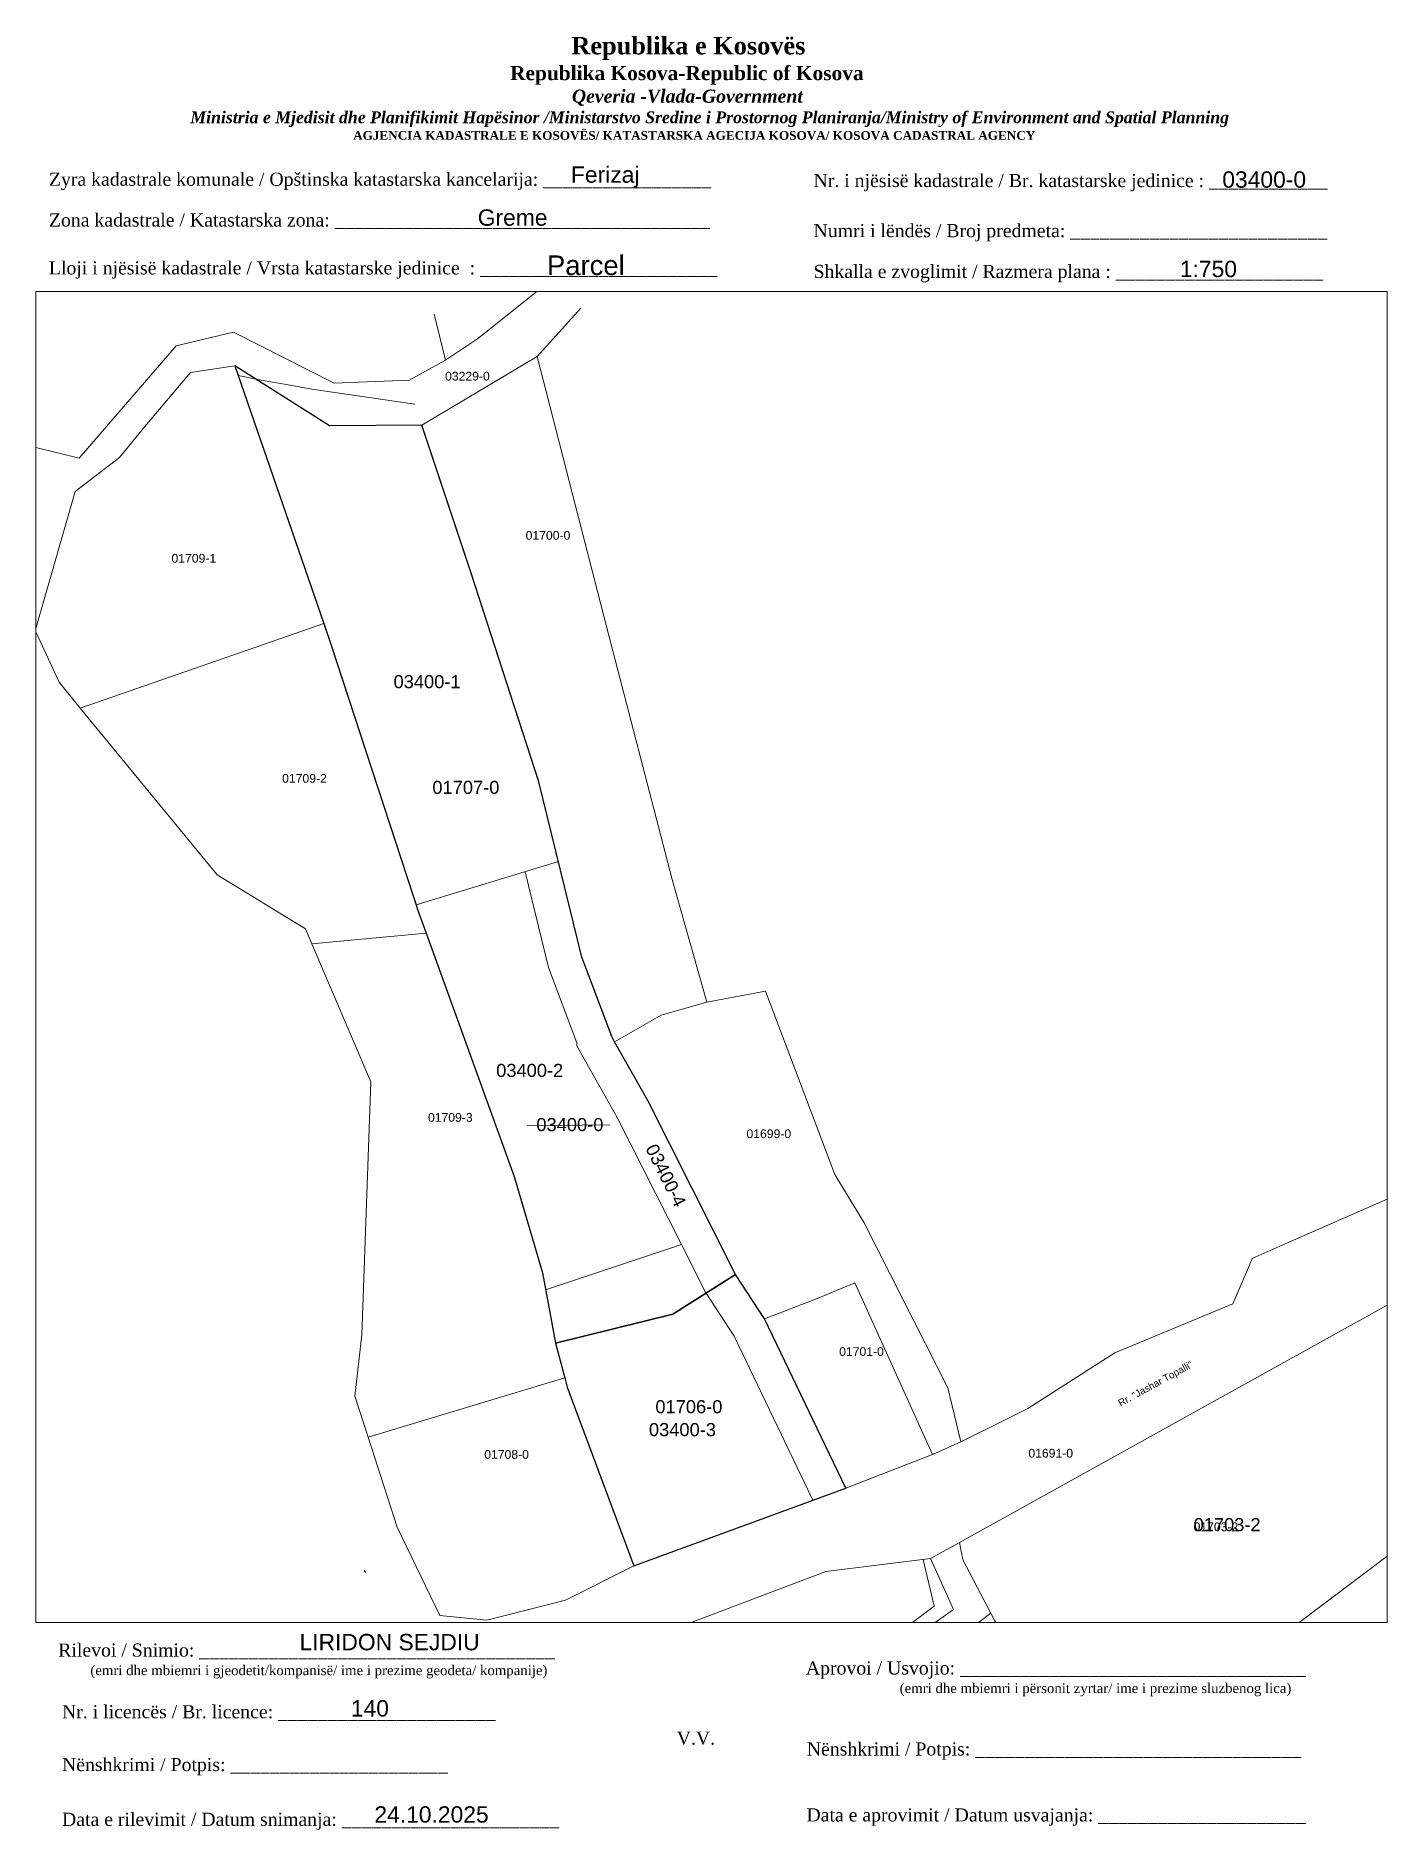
# Paper-space layout 'shpijat' of a CAD drawing. Header units: metres, sheet in millimetres. Extents: x 1 to 208, y 2 to 276.
# The model-space entities are those that its viewports show. They can reach past a viewport. Long polylines and large blocks are cut down to what shows.
import ezdxf

# ---------------------------------------------------------------- set-up
doc = ezdxf.new("R2010")
doc.units = ezdxf.units.M
doc.layers.get('0').update_dxf_attribs({"lineweight": 0})
for name, color, linetype, lineweight in [('Korniza e jashtme', 7, 'Continuous', 0), ('muri', 32, 'Continuous', 0), ('Ndarjet', 5, 'Continuous', 0), ('Nr Parceles Baze', 7, 'Continuous', 0), ('Nr-Kojshi', 251, 'Continuous', 0), ('Nr-Ri', 1, 'Continuous', 0), ('Parc-Kojshi', 251, 'Continuous', 0), ('Parc-Re', 1, 'Continuous', 0), ('Parcela Baze', 7, 'Continuous', 0), ('ParcReNet_12', 4, 'Continuous', 0)]:
    doc.layers.add(name, color=color, linetype=linetype, lineweight=lineweight)
doc.styles.get("Standard").update_dxf_attribs({"font": 'arial.ttf'})

msp = doc.modelspace()

# ---------------------------------------------------------------- linework, layer by layer
at = {"layer": 'muri', "elevation": 587.57, "flags": 128}
msp.add_lwpolyline([(7514480.61, 4686627.64), (7514468.8, 4686629.37), (7514465.9, 4686629.92), (7514462.98, 4686630.38), (7514460.34, 4686630.94)], dxfattribs=at)
at = {"layer": 'Ndarjet', "flags": 128}
for points, elevation in [([(7514480.76, 4686570.24), (7514497.07, 4686575.21)], 589.51), ([(7514495.6, 4686526.1), (7514511.17, 4686531.32)], 590.69)]:
    msp.add_lwpolyline(points, dxfattribs=dict(at, elevation=elevation))
for points in [[(7514511.17, 4686531.32), (7514503.82, 4686545.87), (7514500.04, 4686552.58), (7514499.18, 4686554.09), (7514499.18, 4686554.43), (7514495.95, 4686563.07), (7514493.24, 4686574.04)], [(7514526.25, 4686501.99), (7514517.23, 4686520.81), (7514513.92, 4686525.85), (7514511.17, 4686531.32)], [(7514442.68, 4686413), (7514454.83, 4686421.01), (7514495.31, 4686451.2), (7514546.68, 4686489.04)]]:
    msp.add_lwpolyline(points, dxfattribs=at)
at = {"layer": 'Ndarjet', "color": 6, "elevation": 591.3, "flags": 128}
for points in [[(7514540.17, 4686489.84), (7514538.92, 4686495.19)], [(7514540.17, 4686489.84), (7514492.63, 4686454.82)]]:
    msp.add_lwpolyline(points, dxfattribs=at)
at = {"layer": 'Parc-Kojshi'}
for points in [[(7514498.27, 4686643.46), (7514487.8, 4686635.15)], [(7514484.11, 4686632.69), (7514482.81, 4686637.97)], [(7514494.63, 4686633.12), (7514499.65, 4686638.67)], [(7514459.8, 4686635.92), (7514453.23, 4686634.35)], [(7514471.34, 4686630.07), (7514459.8, 4686635.92)], [(7514453.23, 4686634.35), (7514442.09, 4686621.46)], [(7514487.8, 4686635.15), (7514484.11, 4686632.69)], [(7514454.87, 4686631.28), (7514459.97, 4686632.06)], [(7514484.11, 4686632.69), (7514479.96, 4686630.38)], [(7514481.42, 4686625.24), (7514494.63, 4686633.12)], [(7514502.28, 4686603.34), (7514494.63, 4686633.12)], [(7514449.62, 4686625.1), (7514454.87, 4686631.28)], [(7514479.96, 4686630.38), (7514471.34, 4686630.07)], [(7514446.74, 4686621.54), (7514449.62, 4686625.1)], [(7514442.09, 4686621.46), (7514436.13, 4686622.91)], [(7514441.65, 4686617.64), (7514446.74, 4686621.54)], [(7514437.07, 4686601.7), (7514441.65, 4686617.64)], [(7514510.11, 4686573.17), (7514502.28, 4686603.34)], [(7514439.79, 4686595.76), (7514437.07, 4686601.7)], [(7514456.2, 4686597.65), (7514470.15, 4686602.51)], [(7514470.15, 4686602.51), (7514470.97, 4686600.14)], [(7514442.23, 4686592.79), (7514456.2, 4686597.65)], [(7514442.23, 4686592.79), (7514439.79, 4686595.76)], [(7514457.92, 4686573.71), (7514442.23, 4686592.79)], [(7514468.05, 4686567.49), (7514457.92, 4686573.71)], [(7514514.11, 4686559.11), (7514510.11, 4686573.17)], [(7514468.77, 4686565.8), (7514468.05, 4686567.49)], [(7514468.77, 4686565.8), (7514481.89, 4686567.02)], [(7514475.56, 4686549.96), (7514468.77, 4686565.8)], [(7514520.82, 4686560.35), (7514514.11, 4686559.11)], [(7514528.79, 4686539.32), (7514520.82, 4686560.35)], [(7514508.84, 4686557.6), (7514503.52, 4686554.54)], [(7514514.11, 4686559.11), (7514508.84, 4686557.6)], [(7514503.18, 4686555.16), (7514503.18, 4686555.14)], [(7514503.18, 4686555.14), (7514503.52, 4686554.54)], [(7514474.54, 4686520.96), (7514475.56, 4686549.96)], [(7514532.12, 4686533.78), (7514528.79, 4686539.32)], [(7514593.56, 4686537.15), (7514580.77, 4686531.54)], [(7514536.57, 4686525.03), (7514532.12, 4686533.78)], [(7514580.77, 4686531.54), (7514576.65, 4686529.71)], [(7514576.2, 4686528.66), (7514574.42, 4686524.51)], [(7514576.65, 4686529.71), (7514576.2, 4686528.66)], [(7514526.86, 4686525.17), (7514531.06, 4686526.91)], [(7514531.06, 4686526.91), (7514539.96, 4686507.25)], [(7514520.72, 4686522.79), (7514526.86, 4686525.17)], [(7514541.72, 4686514.87), (7514536.57, 4686525.03)], [(7514574.42, 4686524.51), (7514560.88, 4686518.89)], [(7514473.73, 4686513.92), (7514474.54, 4686520.96)], [(7514550.89, 4686512.5), (7514560.88, 4686518.89)], [(7514497.79, 4686516.01), (7514475.25, 4686509.23)], [(7514543.24, 4686508.69), (7514541.72, 4686514.87)], [(7514475.25, 4686509.23), (7514473.73, 4686513.92)], [(7514550.89, 4686512.5), (7514548.37, 4686511.25)], [(7514548.37, 4686511.25), (7514543.24, 4686508.69)], [(7514475.25, 4686509.23), (7514478.59, 4686498.92)], [(7514543.24, 4686508.69), (7514539.96, 4686507.25)], [(7514539.96, 4686507.25), (7514530.02, 4686503.38)], [(7514478.59, 4686498.92), (7514483.45, 4686488.79)], [(7514474.93, 4686493.71), (7514474.79, 4686493.96)], [(7514527.74, 4686493.82), (7514490.6, 4686479.82)], [(7514497.89, 4686490.55), (7514505.72, 4686494.47)], [(7514539.75, 4686495.3), (7514527.74, 4686493.82)], [(7514488.85, 4686488.25), (7514497.89, 4686490.55)], [(7514483.45, 4686488.79), (7514488.85, 4686488.25)]]:
    msp.add_lwpolyline(points, dxfattribs=at)
at = {"layer": 'Parc-Re'}
msp.add_line((7514493.49, 4686544.91), (7514502.96, 4686545.03), dxfattribs=at)
at = {"layer": 'Parc-Re', "color": 0, "flags": 128}
msp.add_lwpolyline([(7514520.72, 4686522.79), (7514517.39, 4686527.86), (7514507.35, 4686547.75), (7514503.52, 4686554.54), (7514503.18, 4686555.14), (7514503.18, 4686555.16), (7514499.77, 4686564.25), (7514494.83, 4686584.34), (7514487.05, 4686608.28), (7514481.42, 4686625.24), (7514470.82, 4686625.16), (7514459.97, 4686632.06), (7514470.15, 4686602.51), (7514470.97, 4686600.14), (7514481.06, 4686569.31), (7514481.89, 4686567.02), (7514492.01, 4686539.11), (7514495.23, 4686528.08), (7514496.74, 4686519.99), (7514497.79, 4686516.01), (7514498.06, 4686514.97), (7514505.72, 4686494.47), (7514530.02, 4686503.38)], close=True, dxfattribs=at)
at = {"layer": 'Parcela Baze', "lineweight": -3, "flags": 128}
for points in [[(7514487.05, 4686608.28), (7514481.42, 4686625.24), (7514470.82, 4686625.16), (7514459.97, 4686632.06), (7514470.15, 4686602.51), (7514470.97, 4686600.14), (7514481.06, 4686569.31), (7514481.89, 4686567.02), (7514492.01, 4686539.11), (7514495.23, 4686528.08), (7514496.74, 4686519.99), (7514510.19, 4686523.31), (7514517.39, 4686527.86), (7514507.35, 4686547.75), (7514503.52, 4686554.54), (7514503.18, 4686555.14), (7514503.18, 4686555.16), (7514499.77, 4686564.25), (7514494.83, 4686584.34)], [(7514520.72, 4686522.79), (7514517.39, 4686527.86), (7514510.19, 4686523.31), (7514496.74, 4686519.99), (7514497.79, 4686516.01), (7514498.06, 4686514.97), (7514505.72, 4686494.47), (7514530.02, 4686503.38)]]:
    msp.add_lwpolyline(points, close=True, dxfattribs=at)
at = {"layer": 'Parcela Baze'}
for points in [[(7514543.08, 4686497.15), (7514597.45, 4686527.3)], [(7514610.2, 4686509.22), (7514558.38, 4686470.17)], [(7514539.75, 4686495.3), (7514527.74, 4686493.82)]]:
    msp.add_lwpolyline(points, dxfattribs=at)
at = {"layer": 'Parcela Baze', "flags": 128}
msp.add_lwpolyline([(7514556.78, 4686469.03), (7514556.11, 4686471.55), (7514553.86, 4686476.11), (7514547.13, 4686488.19), (7514543.46, 4686495.18), (7514543.08, 4686497.15), (7514539.75, 4686495.3), (7514542.37, 4686489.46), (7514492.63, 4686454.82), (7514452.25, 4686424.69), (7514424.83, 4686406.62), (7514412.55, 4686401.39), (7514408.48, 4686389.13), (7514407.64, 4686378.98), (7514424.06, 4686384.58), (7514456.93, 4686402.03), (7514498.92, 4686427.68)], close=True, dxfattribs=at)
at = {"layer": 'ParcReNet_12', "flags": 128}
msp.add_lwpolyline([(7514494.83, 4686584.34), (7514487.05, 4686608.28), (7514481.42, 4686625.24), (7514470.82, 4686625.16), (7514459.97, 4686632.06), (7514470.15, 4686602.51), (7514470.97, 4686600.14), (7514481.06, 4686569.31), (7514481.89, 4686567.02), (7514492.01, 4686539.11), (7514495.23, 4686528.08), (7514496.74, 4686519.99), (7514497.79, 4686516.01), (7514498.06, 4686514.97), (7514505.72, 4686494.47), (7514530.02, 4686503.38), (7514520.72, 4686522.79), (7514517.39, 4686527.86), (7514507.35, 4686547.75), (7514503.52, 4686554.54), (7514503.18, 4686555.14), (7514503.18, 4686555.16), (7514499.77, 4686564.25)], close=True, dxfattribs=at)

# ---------------------------------------------------------------- texts
msp.add_text('Rr. "Jashar Topalli"', height=0.8, rotation=28.7517).set_placement((7514561.55, 4686512.72))
at = {"layer": 'Nr Parceles Baze'}
for s, p in [('01707-0', (7514482.61, 4686582.97)), ('01706-0', (7514508.19, 4686511.97)), ('01703-2', (7514569.92, 4686498.45))]:
    msp.add_text(s, height=1.5, dxfattribs=at).set_placement(p)
at = {"layer": 'Nr-Kojshi'}
for s, p in [('03229-0', (7514484.07, 4686630.36)), ('01700-0', (7514493.31, 4686612.11)), ('01709-1', (7514452.69, 4686609.48)), ('01709-2', (7514465.38, 4686584.25)), ('01709-3', (7514482.11, 4686545.38)), ('01699-0', (7514518.64, 4686543.51)), ('01701-0', (7514529.27, 4686518.54)), ('01708-0', (7514488.56, 4686506.75)), ('01691-0', (7514550.97, 4686506.89)), ('01703-2', (7514569.92, 4686498.45))]:
    msp.add_text(s, height=1, dxfattribs=at).set_placement(p)
at = {"layer": 'Nr-Ri'}
for s, p in [('03400-1', (7514478.16, 4686595.09)), ('03400-2', (7514489.93, 4686550.52)), ('03400-3', (7514507.45, 4686509.34))]:
    msp.add_text(s, height=1.5, dxfattribs=at).set_placement(p)
msp.add_text('03400-4', height=1.5, rotation=296.584, dxfattribs=at).set_placement((7514507.01, 4686542.34))
at = {"layer": 'ParcReNet_12', "color": 0}
msp.add_text('03400-0', height=1.5, dxfattribs=at).set_placement((7514494.54, 4686544.31))

psp = doc.layouts.new('shpijat')

# ---------------------------------------------------------------- texts
for s, p in [('03400-0', (182.42, 252.84)), ('Greme', (68.56, 247.03)), ('1:750', (175.93, 239.17)), ('LIRIDON SEJDIU ', (41.3, 29.28)), ('140', (49.15, 19.16)), ('24.10.2025', (52.75, 2.94))]:
    psp.add_text(s, height=2.5).set_placement(p)
for s, insert, char_height, width, attachment_point in [('\\pi77.297;{\\fBook Antiqua|b1|i0|c0|p18;\\H1.333x;Republika e Kosovës\\fTimes New Roman|b1|i0|c0|p18;\\P\\pi67.927;\\fBook Antiqua|b1|i0|c0|p18;\\H0.8125x;Republika Kosova-Republic of Kosova\\fTimes New Roman|b1|i0|c0|p18;\\P\\pi77.378;\\fBook Antiqua|b1|i1|c0|p18;\\H0.9233x;Qeveria -Vlada-Government \\P\\pi13.032,l6,t23.033;\\fTimes New Roman|b1|i1|c0|p18;\\H0.9x;Ministria e Mjedisit dhe Planifikimit Hapësinor /Ministarstvo Sredine i Prostornog Planiranja/Ministry of Environment and Spatial Planning\\P\\pi43.931,l0,tz;\\fBook Antiqua|b1|i0|c0|p18;\\H0.7406x;AGJENCIA KADASTRALE E KOSOVËS/ KATASTARSKA AGECIJA KOSOVA/ KOSOVA CADASTRAL AGENCY}', (5.57, 275.89), 2, 191.8237, 1), ('{\\fTimes New Roman|b0|i0|c0|p18;Zyra kadastrale komunale / Opštinska katastarska kancelarija: _________________}', (2.98, 255.14), 2, 100.6873, 1), ('Ferizaj', (88.05, 254.47), 2.5, 9.9735, 5), ('{\\fTimes New Roman|b0|i0|c0|p18;Nr. i njësisë kadastrale / Br. katastarske jedinice : ____________}', (119.91, 254.94), 2, 79.9484, 1), ('{\\fTimes New Roman|b0|i0|c0|p18;Zona kadastrale / Katastarska zona: ______________________________________}', (2.98, 248.91), 2, 100.6873, 1), ('{\\fTimes New Roman|b0|i0|c0|p18;Numri i lëndës / Broj predmeta: __________________________}', (119.91, 247.28), 2, 79.9484, 1), ('{\\fTimes New Roman|b0|i0|c0|p18;Lloji i njësisë kadastrale / Vrsta katastarske jedinice  : ________________________}', (2.98, 241.59), 2, 100.6873, 1), ('{\\fArial|b0|i0|c0|p34;Parcel}', (85.09, 240.96), 3, 11.2939, 5), ('{\\fTimes New Roman|b0|i0|c0|p18;Shkalla e zvoglimit / Razmera plana : _____________________}', (119.91, 241.04), 2, 79.9484, 1), ('{\\fTimes New Roman|b0|i0|c0|p18;Rilevoi / Snimio: ____________________________________\\P     \\H0.75x;(emri dhe mbiemri i gjeodetit/kompanisë/ ime i prezime geodeta/ kompanije)}', (42.38, 27.65), 2, 74.7958, 5), ('{\\fTimes New Roman|b0|i0|c0|p18; Aprovoi / Usvojio: ___________________________________\\P                    \\H0.75x;(emri dhe mbiemri i përsonit zyrtar/ ime i prezime sluzbenog lica)}', (117.98, 27.58), 2, 83.344, 1), ('{\\fTimes New Roman|b0|i0|c0|p18;Nr. i licencës / Br. licence: ______________________\\P                                }', (4.98, 20.89), 2, 83.344, 1), ('{\\fTimes New Roman|b0|i0|c0|p18;V.V.                                 }', (101.92, 15.84), 2, 5.7076, 5), ('{\\fTimes New Roman|b0|i0|c0|p18; Nënshkrimi / Potpis: _________________________________}', (118.12, 15.2), 2, 83.344, 1), ('{\\fTimes New Roman|b0|i0|c0|p18;Nënshkrimi / Potpis: ______________________\\P                                 }', (4.98, 12.82), 2, 83.344, 1), ('{\\fTimes New Roman|b0|i0|c0|p18;Data e rilevimit / Datum snimanja: ______________________\\P                                 }', (4.98, 4.45), 2, 83.344, 1), ('{\\fTimes New Roman|b0|i0|c0|p18; Data e aprovimit / Datum usvajanja: _____________________}', (118.07, 5.12), 2, 83.344, 1)]:
    psp.add_mtext(s, dxfattribs=dict(insert=insert, char_height=char_height, width=width, attachment_point=attachment_point))

# ---------------------------------------------------------------- viewports
at = {"layer": 'Korniza e jashtme', "view_target_point": (370776.43, 310629.57)}
psp.add_viewport(center=(104.31, 135.25), size=(206.65, 203.4046), view_center_point=(7143738.2, 4375934.7), view_height=152.5534, dxfattribs=at)

doc.saveas('drawing.dxf')
